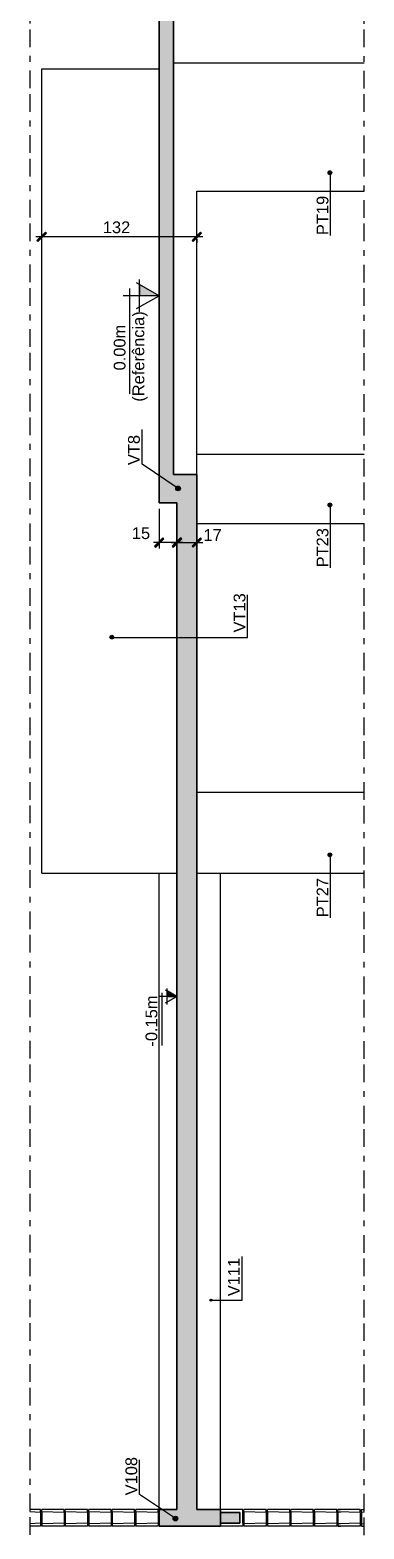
# Model space of a CAD drawing. Extents: x 0 to 119, y 0 to 84.
# Drawn here: x 59.67 to 65.36, y 14.06 to 39.55 of the extents above; entities that cross this region are included whole.
import ezdxf

# ---------------------------------------------------------------- set-up
doc = ezdxf.new("R2010")
doc.units = 0
doc.linetypes.add('ESTILO_TQS_0003', pattern=[0.92, 0.3, -0.15, 0.02, -0.15, 0.3])
for name, color, linetype in [('1', 1, 'CONTINUOUS'), ('2', 2, 'CONTINUOUS'), ('4', 4, 'CONTINUOUS'), ('8', 8, 'CONTINUOUS')]:
    doc.layers.add(name, color=color, linetype=linetype)
doc.styles.add('TQS_ARIAL', font='arial.ttf')

msp = doc.modelspace()

# ---------------------------------------------------------------- linework, layer by layer
at = {"layer": '1', "linetype": 'CONTINUOUS'}
for p, q in [((59.873702, 25.206398), (59.873702, 38.886398)), ((59.873702, 38.886398), (61.873702, 38.886398)), ((62.113702, 38.986398), (65.356927, 38.986398)), ((64.780178, 37.120239), (64.780178, 36.049741)), ((62.513702, 36.806398), (65.356927, 36.806398)), ((62.513702, 31.986402), (62.513702, 36.806398)), ((62.613702, 36.032158), (59.773702, 36.032158)), ((59.873702, 36.021738), (59.873702, 36.132158)), ((62.513702, 35.987368), (62.513702, 35.932158)), ((62.513702, 32.3364), (65.356927, 32.3364)), ((61.873702, 31.406402), (61.873702, 30.730097)), ((64.780178, 31.470239), (64.780178, 30.399741)), ((62.513702, 31.156399), (65.356927, 31.156399)), ((62.173702, 31.037511), (62.173702, 30.730097)), ((62.173702, 30.886472), (62.173702, 30.730097)), ((62.513702, 30.918717), (62.513702, 30.730097)), ((62.273702, 30.830097), (61.773702, 30.830097)), ((62.073702, 30.830097), (62.613702, 30.830097)), ((62.513702, 26.586398), (65.356927, 26.586398)), ((64.780178, 25.520239), (64.780178, 24.449741)), ((59.873702, 25.206398), (62.173702, 25.206398)), ((62.513702, 25.206398), (65.356927, 25.206398)), ((59.853702, 14.336398), (59.853702, 14.156398)), ((59.853702, 14.336398), (59.853702, 14.156398)), ((59.873702, 14.346221), (59.873702, 14.146498)), ((59.873702, 14.346221), (59.873702, 14.146498)), ((59.873702, 14.346221), (59.873702, 14.146498)), ((59.873702, 14.346221), (59.873702, 14.146498)), ((59.873702, 14.346221), (59.873702, 14.146498)), ((59.873702, 14.346221), (59.873702, 14.146498)), ((59.873702, 14.346221), (59.873702, 14.146498)), ((60.253702, 14.336398), (60.253702, 14.156398)), ((60.253702, 14.336398), (60.253702, 14.156398)), ((60.273702, 14.346221), (60.273702, 14.146498)), ((60.273702, 14.346221), (60.273702, 14.146498)), ((60.273702, 14.346221), (60.273702, 14.146498)), ((60.273702, 14.346221), (60.273702, 14.146498)), ((60.273702, 14.346221), (60.273702, 14.146498)), ((60.273702, 14.346221), (60.273702, 14.146498)), ((60.273702, 14.346221), (60.273702, 14.146498)), ((60.653702, 14.336398), (60.653702, 14.156398)), ((60.653702, 14.336398), (60.653702, 14.156398)), ((60.673702, 14.346221), (60.673702, 14.146498)), ((60.673702, 14.346221), (60.673702, 14.146498)), ((60.673702, 14.346221), (60.673702, 14.146498)), ((60.673702, 14.346221), (60.673702, 14.146498)), ((60.673702, 14.346221), (60.673702, 14.146498)), ((60.673702, 14.346221), (60.673702, 14.146498)), ((60.673702, 14.346221), (60.673702, 14.146498)), ((61.053702, 14.336398), (61.053702, 14.156398)), ((61.053702, 14.336398), (61.053702, 14.156398)), ((61.073702, 14.346221), (61.073702, 14.146498)), ((61.073702, 14.346221), (61.073702, 14.146498)), ((61.073702, 14.346221), (61.073702, 14.146498)), ((61.073702, 14.346221), (61.073702, 14.146498)), ((61.073702, 14.346221), (61.073702, 14.146498)), ((61.073702, 14.346221), (61.073702, 14.146498)), ((61.073702, 14.346221), (61.073702, 14.146498)), ((61.453702, 14.336398), (61.453702, 14.156398)), ((61.453702, 14.336398), (61.453702, 14.156398)), ((61.473702, 14.346221), (61.473702, 14.146498)), ((61.473702, 14.346221), (61.473702, 14.146498)), ((61.473702, 14.346221), (61.473702, 14.146498)), ((61.473702, 14.346221), (61.473702, 14.146498)), ((61.473702, 14.346221), (61.473702, 14.146498)), ((61.473702, 14.346221), (61.473702, 14.146498)), ((61.473702, 14.346221), (61.473702, 14.146498)), ((61.853702, 14.336398), (61.853702, 14.156398)), ((61.853702, 14.336398), (61.853702, 14.156398)), ((63.313702, 14.346221), (63.313702, 14.146498)), ((63.313702, 14.346221), (63.313702, 14.146498)), ((63.313702, 14.346221), (63.313702, 14.146498)), ((63.313702, 14.346221), (63.313702, 14.146498)), ((63.313702, 14.346221), (63.313702, 14.146498)), ((63.313702, 14.346221), (63.313702, 14.146498)), ((63.313702, 14.346221), (63.313702, 14.146498)), ((63.693702, 14.336398), (63.693702, 14.156398)), ((63.693702, 14.336398), (63.693702, 14.156398)), ((63.713702, 14.346221), (63.713702, 14.146498)), ((63.713702, 14.346221), (63.713702, 14.146498)), ((63.713702, 14.346221), (63.713702, 14.146498)), ((63.713702, 14.346221), (63.713702, 14.146498)), ((63.713702, 14.346221), (63.713702, 14.146498)), ((63.713702, 14.346221), (63.713702, 14.146498)), ((63.713702, 14.346221), (63.713702, 14.146498)), ((64.093702, 14.336398), (64.093702, 14.156398)), ((64.093702, 14.336398), (64.093702, 14.156398)), ((64.113702, 14.346221), (64.113702, 14.146498)), ((64.113702, 14.346221), (64.113702, 14.146498)), ((64.113702, 14.346221), (64.113702, 14.146498)), ((64.113702, 14.346221), (64.113702, 14.146498)), ((64.113702, 14.346221), (64.113702, 14.146498)), ((64.113702, 14.346221), (64.113702, 14.146498)), ((64.113702, 14.346221), (64.113702, 14.146498)), ((64.493702, 14.336398), (64.493702, 14.156398)), ((64.493702, 14.336398), (64.493702, 14.156398)), ((64.513702, 14.346221), (64.513702, 14.146498)), ((64.513702, 14.346221), (64.513702, 14.146498)), ((64.513702, 14.346221), (64.513702, 14.146498)), ((64.513702, 14.346221), (64.513702, 14.146498)), ((64.513702, 14.346221), (64.513702, 14.146498)), ((64.513702, 14.346221), (64.513702, 14.146498)), ((64.513702, 14.346221), (64.513702, 14.146498)), ((64.893702, 14.336398), (64.893702, 14.156398)), ((64.893702, 14.336398), (64.893702, 14.156398)), ((64.913702, 14.346221), (64.913702, 14.146498)), ((64.913702, 14.346221), (64.913702, 14.146498)), ((64.913702, 14.346221), (64.913702, 14.146498)), ((64.913702, 14.346221), (64.913702, 14.146498)), ((64.913702, 14.346221), (64.913702, 14.146498)), ((64.913702, 14.346221), (64.913702, 14.146498)), ((64.913702, 14.346221), (64.913702, 14.146498)), ((64.913702, 14.346221), (64.913702, 14.146498)), ((64.913702, 14.346221), (64.913702, 14.146498)), ((64.913702, 14.346221), (64.913702, 14.146498)), ((64.913702, 14.346221), (64.913702, 14.146498)), ((64.913702, 14.346221), (64.913702, 14.146498)), ((64.913702, 14.346221), (64.913702, 14.146498)), ((64.913702, 14.346221), (64.913702, 14.146498)), ((65.293702, 14.336398), (65.293702, 14.156398)), ((65.293702, 14.336398), (65.293702, 14.156398)), ((65.313702, 14.346221), (65.313702, 14.146498)), ((65.313702, 14.346221), (65.313702, 14.146498)), ((65.313702, 14.346221), (65.313702, 14.146498)), ((65.313702, 14.346221), (65.313702, 14.146498)), ((65.313702, 14.346221), (65.313702, 14.146498)), ((65.313702, 14.346221), (65.313702, 14.146498)), ((65.313702, 14.346221), (65.313702, 14.146498))]:
    msp.add_line(p, q, dxfattribs=at)
for points in [[(59.935585, 36.111719), (59.792679, 35.968813), (59.810357, 35.951135), (59.953262, 36.094041), (59.935585, 36.111719)], [(62.575585, 36.111719), (62.432679, 35.968813), (62.450357, 35.951135), (62.593262, 36.094041), (62.575585, 36.111719)], [(61.87162, 35.029076), (61.538287, 35.218283), (61.538287, 35.029368), (61.87162, 35.029076)], [(62.193463, 31.752459), (61.581067, 32.161827), (61.581067, 32.753437)], [(61.935585, 30.909657), (61.792679, 30.766752), (61.810357, 30.749074), (61.953262, 30.89198), (61.935585, 30.909657)], [(62.235585, 30.909657), (62.092679, 30.766752), (62.110357, 30.749074), (62.253262, 30.89198), (62.235585, 30.909657)], [(62.111819, 30.750536), (62.254724, 30.893442), (62.237047, 30.911119), (62.094141, 30.768214), (62.111819, 30.750536)], [(62.451819, 30.750536), (62.594724, 30.893442), (62.577047, 30.911119), (62.434141, 30.768214), (62.451819, 30.750536)], [(61.06856, 29.218373), (63.374235, 29.218373), (63.374235, 29.941913)], [(62.173702, 23.112944), (62.007035, 23.207547), (62.007035, 23.11309), (62.173702, 23.112944)], [(62.761883, 17.95018), (63.285272, 17.95018), (63.285272, 18.691647)], [(62.149206, 14.232947), (61.53681, 14.642316), (61.53681, 15.233925)], [(62.913702, 14.336398), (63.243702, 14.336398), (63.243702, 14.156432), (62.913697, 14.156398)]]:
    msp.add_lwpolyline(points, dxfattribs=at)
for centre, radius in [((64.776203, 37.120239), 0.031774), ((62.193463, 31.752459), 0.04), ((64.776203, 31.470239), 0.031774), ((61.066024, 29.22377), 0.031774), ((64.776203, 25.520239), 0.031774), ((62.755055, 17.947096), 0.018599), ((62.149206, 14.232947), 0.04)]:
    msp.add_circle(centre, radius, dxfattribs=at)
for points in [[(64.807978, 37.120239), (64.760316, 37.147756), (64.746345, 37.131106)], [(64.807978, 37.120239), (64.746345, 37.131106), (64.746345, 37.109372)], [(64.807978, 37.120239), (64.746345, 37.109372), (64.760316, 37.092722)], [(64.807978, 37.120239), (64.781721, 37.151531), (64.760316, 37.147756)], [(64.807978, 37.120239), (64.760316, 37.092722), (64.781721, 37.088947)], [(64.807978, 37.120239), (64.800544, 37.140663), (64.781721, 37.151531)], [(64.807978, 37.120239), (64.781721, 37.088947), (64.800544, 37.099815)], [(64.807978, 37.120239), (64.800544, 37.099815), (64.807978, 37.120239)], [(59.935585, 36.111719), (59.792679, 35.968813), (59.810357, 35.951135)], [(59.935585, 36.111719), (59.810357, 35.951135), (59.953262, 36.094041)], [(59.935585, 36.111719), (59.953262, 36.094041), (59.935585, 36.111719)], [(62.575585, 36.111719), (62.432679, 35.968813), (62.450357, 35.951135)], [(62.575585, 36.111719), (62.450357, 35.951135), (62.593262, 36.094041)], [(62.575585, 36.111719), (62.593262, 36.094041), (62.575585, 36.111719)], [(61.87162, 35.029076), (61.538287, 35.218283), (61.538287, 35.029368)], [(61.87162, 35.029076), (61.538287, 35.029368), (61.87162, 35.029076)], [(62.233463, 31.752459), (62.173463, 31.7871), (62.155875, 31.76614)], [(62.233463, 31.752459), (62.155875, 31.76614), (62.155875, 31.738778)], [(62.233463, 31.752459), (62.155875, 31.738778), (62.173463, 31.717818)], [(62.233463, 31.752459), (62.200409, 31.791851), (62.173463, 31.7871)], [(62.233463, 31.752459), (62.173463, 31.717818), (62.200409, 31.713067)], [(62.233463, 31.752459), (62.224105, 31.778171), (62.200409, 31.791851)], [(62.233463, 31.752459), (62.200409, 31.713067), (62.224105, 31.726748)], [(62.233463, 31.752459), (62.224105, 31.726748), (62.233463, 31.752459)], [(64.807978, 31.470239), (64.760316, 31.497757), (64.746345, 31.481107)], [(64.807978, 31.470239), (64.746345, 31.481107), (64.746345, 31.459372)], [(64.807978, 31.470239), (64.746345, 31.459372), (64.760316, 31.442722)], [(64.807978, 31.470239), (64.781721, 31.501531), (64.760316, 31.497757)], [(64.807978, 31.470239), (64.760316, 31.442722), (64.781721, 31.438948)], [(64.807978, 31.470239), (64.800544, 31.490663), (64.781721, 31.501531)], [(64.807978, 31.470239), (64.781721, 31.438948), (64.800544, 31.449815)], [(64.807978, 31.470239), (64.800544, 31.449815), (64.807978, 31.470239)], [(61.935585, 30.909657), (61.792679, 30.766752), (61.810357, 30.749074)], [(61.935585, 30.909657), (61.810357, 30.749074), (61.953262, 30.89198)], [(61.935585, 30.909657), (61.953262, 30.89198), (61.935585, 30.909657)], [(62.235585, 30.909657), (62.092679, 30.766752), (62.110357, 30.749074)], [(62.111819, 30.750536), (62.237047, 30.911119), (62.094141, 30.768214)], [(62.235585, 30.909657), (62.110357, 30.749074), (62.253262, 30.89198)], [(62.111819, 30.750536), (62.254724, 30.893442), (62.237047, 30.911119)], [(62.235585, 30.909657), (62.253262, 30.89198), (62.235585, 30.909657)], [(62.451819, 30.750536), (62.577047, 30.911119), (62.434141, 30.768214)], [(62.451819, 30.750536), (62.594724, 30.893442), (62.577047, 30.911119)], [(62.111819, 30.750536), (62.094141, 30.768214), (62.111819, 30.750536)], [(62.451819, 30.750536), (62.434141, 30.768214), (62.451819, 30.750536)], [(61.097799, 29.22377), (61.050137, 29.251288), (61.036166, 29.234638)], [(61.097799, 29.22377), (61.036166, 29.234638), (61.036166, 29.212903)], [(61.097799, 29.22377), (61.036166, 29.212903), (61.050137, 29.196253)], [(61.097799, 29.22377), (61.071542, 29.255062), (61.050137, 29.251288)], [(61.097799, 29.22377), (61.050137, 29.196253), (61.071542, 29.192479)], [(61.097799, 29.22377), (61.090365, 29.244195), (61.071542, 29.255062)], [(61.097799, 29.22377), (61.071542, 29.192479), (61.090365, 29.203346)], [(61.097799, 29.22377), (61.090365, 29.203346), (61.097799, 29.22377)], [(64.807978, 25.520239), (64.760316, 25.547756), (64.746345, 25.531106)], [(64.807978, 25.520239), (64.746345, 25.531106), (64.746345, 25.509372)], [(64.807978, 25.520239), (64.746345, 25.509372), (64.760316, 25.492722)], [(64.807978, 25.520239), (64.781721, 25.551531), (64.760316, 25.547756)], [(64.807978, 25.520239), (64.760316, 25.492722), (64.781721, 25.488947)], [(64.807978, 25.520239), (64.800544, 25.540663), (64.781721, 25.551531)], [(64.807978, 25.520239), (64.781721, 25.488947), (64.800544, 25.499815)], [(64.807978, 25.520239), (64.800544, 25.499815), (64.807978, 25.520239)], [(62.173702, 23.112944), (62.007035, 23.207547), (62.007035, 23.11309)], [(62.173702, 23.112944), (62.007035, 23.11309), (62.173702, 23.112944)], [(62.773653, 17.947096), (62.745755, 17.963203), (62.737578, 17.953457)], [(62.773653, 17.947096), (62.737578, 17.953457), (62.737578, 17.940735)], [(62.773653, 17.947096), (62.737578, 17.940735), (62.745755, 17.930989)], [(62.773653, 17.947096), (62.758284, 17.965412), (62.745755, 17.963203)], [(62.773653, 17.947096), (62.745755, 17.930989), (62.758284, 17.92878)], [(62.773653, 17.947096), (62.769302, 17.959051), (62.758284, 17.965412)], [(62.773653, 17.947096), (62.758284, 17.92878), (62.769302, 17.935141)], [(62.773653, 17.947096), (62.769302, 17.935141), (62.773653, 17.947096)], [(62.189206, 14.232947), (62.129206, 14.267588), (62.111618, 14.246628)], [(62.189206, 14.232947), (62.111618, 14.246628), (62.111618, 14.219267)], [(62.189206, 14.232947), (62.111618, 14.219267), (62.129206, 14.198306)], [(62.189206, 14.232947), (62.156152, 14.27234), (62.129206, 14.267588)], [(62.189206, 14.232947), (62.129206, 14.198306), (62.156152, 14.193555)], [(62.189206, 14.232947), (62.179848, 14.258659), (62.156152, 14.27234)], [(62.189206, 14.232947), (62.156152, 14.193555), (62.179848, 14.207236)], [(62.189206, 14.232947), (62.179848, 14.207236), (62.189206, 14.232947)]]:
    msp.add_solid(points, dxfattribs=at)
at = {"layer": '2', "linetype": 'CONTINUOUS'}
for p, q in [((62.513702, 36.087368), (62.513702, 36.087368)), ((59.873702, 35.921738), (59.873702, 35.921738)), ((61.87162, 35.029076), (61.487321, 35.247212)), ((61.538287, 34.754429), (61.538287, 35.304308)), ((61.87162, 35.029076), (61.258445, 35.029076)), ((61.37162, 33.359267), (61.37162, 35.150631)), ((61.487321, 34.81094), (61.87162, 35.029076)), ((61.873702, 31.506402), (61.873702, 31.506402)), ((62.173702, 31.137511), (62.173702, 31.137511)), ((62.173702, 30.986472), (62.173702, 30.986472)), ((62.513702, 31.018717), (62.513702, 31.018717)), ((62.173702, 23.112944), (61.981552, 23.222012)), ((62.007035, 22.975621), (62.007035, 23.25056)), ((62.173702, 23.112944), (61.867114, 23.112944)), ((61.923702, 22.27804), (61.923702, 23.173722)), ((61.981552, 23.003876), (62.173702, 23.112944)), ((59.853702, 14.386398), (59.67386, 14.386419)), ((59.853702, 14.336398), (59.67386, 14.346242)), ((59.853702, 14.336398), (59.853702, 14.386398)), ((59.853702, 14.336398), (59.853702, 14.386398)), ((59.873702, 14.346221), (59.873702, 14.386398)), ((59.873702, 14.346221), (59.873702, 14.386398)), ((59.873702, 14.346221), (59.873702, 14.386398)), ((59.873702, 14.346221), (59.873702, 14.386398)), ((59.873702, 14.346221), (59.873702, 14.386398)), ((59.873702, 14.346221), (59.873702, 14.386398)), ((60.253702, 14.386398), (59.873702, 14.386398)), ((59.873702, 14.346221), (59.873702, 14.386398)), ((60.253702, 14.336398), (59.873702, 14.346221)), ((60.253702, 14.336398), (60.253702, 14.386398)), ((60.253702, 14.336398), (60.253702, 14.386398)), ((60.273702, 14.346221), (60.273702, 14.386398)), ((60.273702, 14.346221), (60.273702, 14.386398)), ((60.273702, 14.346221), (60.273702, 14.386398)), ((60.273702, 14.346221), (60.273702, 14.386398)), ((60.273702, 14.346221), (60.273702, 14.386398)), ((60.273702, 14.346221), (60.273702, 14.386398)), ((60.653702, 14.386398), (60.273702, 14.386398)), ((60.273702, 14.346221), (60.273702, 14.386398)), ((60.653702, 14.336398), (60.273702, 14.346221)), ((60.653702, 14.336398), (60.653702, 14.386398)), ((60.653702, 14.336398), (60.653702, 14.386398)), ((60.673702, 14.346221), (60.673702, 14.386398)), ((60.673702, 14.346221), (60.673702, 14.386398)), ((60.673702, 14.346221), (60.673702, 14.386398)), ((60.673702, 14.346221), (60.673702, 14.386398)), ((60.673702, 14.346221), (60.673702, 14.386398)), ((60.673702, 14.346221), (60.673702, 14.386398)), ((61.053702, 14.386398), (60.673702, 14.386398)), ((60.673702, 14.346221), (60.673702, 14.386398)), ((61.053702, 14.336398), (60.673702, 14.346221)), ((61.053702, 14.336398), (61.053702, 14.386398)), ((61.053702, 14.336398), (61.053702, 14.386398)), ((61.073702, 14.346221), (61.073702, 14.386398)), ((61.073702, 14.346221), (61.073702, 14.386398)), ((61.073702, 14.346221), (61.073702, 14.386398)), ((61.073702, 14.346221), (61.073702, 14.386398)), ((61.073702, 14.346221), (61.073702, 14.386398)), ((61.073702, 14.346221), (61.073702, 14.386398)), ((61.453702, 14.386398), (61.073702, 14.386398)), ((61.073702, 14.346221), (61.073702, 14.386398)), ((61.453702, 14.336398), (61.073702, 14.346221)), ((61.453702, 14.336398), (61.453702, 14.386398)), ((61.453702, 14.336398), (61.453702, 14.386398)), ((61.473702, 14.346221), (61.473702, 14.386398)), ((61.473702, 14.346221), (61.473702, 14.386398)), ((61.473702, 14.346221), (61.473702, 14.386398)), ((61.473702, 14.346221), (61.473702, 14.386398)), ((61.473702, 14.346221), (61.473702, 14.386398)), ((61.473702, 14.346221), (61.473702, 14.386398)), ((61.853702, 14.386398), (61.473702, 14.386398)), ((61.473702, 14.346221), (61.473702, 14.386398)), ((61.853702, 14.336398), (61.473702, 14.346221)), ((61.853702, 14.336398), (61.853702, 14.386398)), ((61.853702, 14.336398), (61.853702, 14.386398)), ((63.293702, 14.386398), (62.913702, 14.386398)), ((63.293702, 14.156321), (63.293702, 14.386398)), ((63.293702, 14.336398), (63.293702, 14.386398)), ((63.313702, 14.346221), (63.313702, 14.386398)), ((63.313702, 14.346221), (63.313702, 14.386398)), ((63.313702, 14.346221), (63.313702, 14.386398)), ((63.313702, 14.346221), (63.313702, 14.386398)), ((63.313702, 14.346221), (63.313702, 14.386398)), ((63.313702, 14.346221), (63.313702, 14.386398)), ((63.693702, 14.386398), (63.313702, 14.386398)), ((63.313702, 14.346221), (63.313702, 14.386398)), ((63.693702, 14.336398), (63.313702, 14.346221)), ((63.693702, 14.336398), (63.693702, 14.386398)), ((63.693702, 14.336398), (63.693702, 14.386398)), ((63.713702, 14.346221), (63.713702, 14.386398)), ((63.713702, 14.346221), (63.713702, 14.386398)), ((63.713702, 14.346221), (63.713702, 14.386398)), ((63.713702, 14.346221), (63.713702, 14.386398)), ((63.713702, 14.346221), (63.713702, 14.386398)), ((63.713702, 14.346221), (63.713702, 14.386398)), ((64.093702, 14.386398), (63.713702, 14.386398)), ((63.713702, 14.346221), (63.713702, 14.386398)), ((64.093702, 14.336398), (63.713702, 14.346221)), ((64.093702, 14.336398), (64.093702, 14.386398)), ((64.093702, 14.336398), (64.093702, 14.386398)), ((64.113702, 14.346221), (64.113702, 14.386398)), ((64.113702, 14.346221), (64.113702, 14.386398)), ((64.113702, 14.346221), (64.113702, 14.386398)), ((64.113702, 14.346221), (64.113702, 14.386398)), ((64.113702, 14.346221), (64.113702, 14.386398)), ((64.113702, 14.346221), (64.113702, 14.386398)), ((64.493702, 14.386398), (64.113702, 14.386398)), ((64.113702, 14.346221), (64.113702, 14.386398)), ((64.493702, 14.336398), (64.113702, 14.346221)), ((64.493702, 14.336398), (64.493702, 14.386398)), ((64.493702, 14.336398), (64.493702, 14.386398)), ((64.513702, 14.346221), (64.513702, 14.386398)), ((64.513702, 14.346221), (64.513702, 14.386398)), ((64.513702, 14.346221), (64.513702, 14.386398)), ((64.513702, 14.346221), (64.513702, 14.386398)), ((64.513702, 14.346221), (64.513702, 14.386398)), ((64.513702, 14.346221), (64.513702, 14.386398)), ((64.893702, 14.386398), (64.513702, 14.386398)), ((64.513702, 14.346221), (64.513702, 14.386398)), ((64.893702, 14.336398), (64.513702, 14.346221)), ((64.893702, 14.336398), (64.893702, 14.386398)), ((64.893702, 14.336398), (64.893702, 14.386398)), ((64.913702, 14.346221), (64.913702, 14.386398)), ((64.913702, 14.346221), (64.913702, 14.386398)), ((64.913702, 14.346221), (64.913702, 14.386398)), ((64.913702, 14.346221), (64.913702, 14.386398)), ((64.913702, 14.346221), (64.913702, 14.386398)), ((64.913702, 14.346221), (64.913702, 14.386398)), ((64.913702, 14.346221), (64.913702, 14.386398)), ((64.913702, 14.386398), (64.956927, 14.386398)), ((64.913702, 14.346221), (64.913702, 14.386398)), ((64.913702, 14.346221), (64.913702, 14.386398)), ((64.913702, 14.346221), (64.913702, 14.386398)), ((64.913702, 14.346221), (64.913702, 14.386398)), ((64.913702, 14.346221), (64.913702, 14.386398)), ((64.913702, 14.346221), (64.913702, 14.386398)), ((65.293702, 14.386398), (64.913702, 14.386398)), ((64.913702, 14.346221), (64.913702, 14.386398)), ((64.913702, 14.346221), (64.956927, 14.345104)), ((65.293702, 14.336398), (64.913702, 14.346221)), ((65.293702, 14.336398), (65.293702, 14.386398)), ((65.293702, 14.336398), (65.293702, 14.386398)), ((65.313702, 14.346221), (65.313702, 14.386398)), ((65.313702, 14.346221), (65.313702, 14.386398)), ((65.313702, 14.346221), (65.313702, 14.386398)), ((65.313702, 14.346221), (65.313702, 14.386398)), ((65.313702, 14.346221), (65.313702, 14.386398)), ((65.313702, 14.346221), (65.313702, 14.386398)), ((65.313702, 14.346221), (65.313702, 14.386398)), ((65.313702, 14.386398), (65.356927, 14.386398)), ((65.313702, 14.346221), (65.356927, 14.345104)), ((59.853702, 14.156321), (59.67386, 14.146518)), ((59.853702, 14.106437), (59.67386, 14.106419)), ((59.853702, 14.156321), (59.853702, 14.106437)), ((59.853702, 14.156321), (59.853702, 14.106437)), ((60.253702, 14.156321), (59.873702, 14.146498)), ((59.873702, 14.146498), (59.873702, 14.106398)), ((59.873702, 14.146498), (59.873702, 14.106398)), ((59.873702, 14.146498), (59.873702, 14.106398)), ((59.873702, 14.146498), (59.873702, 14.106398)), ((59.873702, 14.146498), (59.873702, 14.106398)), ((59.873702, 14.146498), (59.873702, 14.106398)), ((59.873702, 14.146498), (59.873702, 14.106398)), ((60.253702, 14.106437), (59.873702, 14.106398)), ((60.253702, 14.156321), (60.253702, 14.106437)), ((60.253702, 14.156321), (60.253702, 14.106437)), ((60.653702, 14.156321), (60.273702, 14.146498)), ((60.273702, 14.146498), (60.273702, 14.106398)), ((60.273702, 14.146498), (60.273702, 14.106398)), ((60.273702, 14.146498), (60.273702, 14.106398)), ((60.273702, 14.146498), (60.273702, 14.106398)), ((60.273702, 14.146498), (60.273702, 14.106398)), ((60.273702, 14.146498), (60.273702, 14.106398)), ((60.273702, 14.146498), (60.273702, 14.106398)), ((60.653702, 14.106437), (60.273702, 14.106398)), ((60.653702, 14.156321), (60.653702, 14.106437)), ((60.653702, 14.156321), (60.653702, 14.106437)), ((61.053702, 14.156321), (60.673702, 14.146498)), ((60.673702, 14.146498), (60.673702, 14.106398)), ((60.673702, 14.146498), (60.673702, 14.106398)), ((60.673702, 14.146498), (60.673702, 14.106398)), ((60.673702, 14.146498), (60.673702, 14.106398)), ((60.673702, 14.146498), (60.673702, 14.106398)), ((60.673702, 14.146498), (60.673702, 14.106398)), ((60.673702, 14.146498), (60.673702, 14.106398)), ((61.053702, 14.106437), (60.673702, 14.106398)), ((61.053702, 14.156321), (61.053702, 14.106437)), ((61.053702, 14.156321), (61.053702, 14.106437)), ((61.453702, 14.156321), (61.073702, 14.146498)), ((61.073702, 14.146498), (61.073702, 14.106398)), ((61.073702, 14.146498), (61.073702, 14.106398)), ((61.073702, 14.146498), (61.073702, 14.106398)), ((61.073702, 14.146498), (61.073702, 14.106398)), ((61.073702, 14.146498), (61.073702, 14.106398)), ((61.073702, 14.146498), (61.073702, 14.106398)), ((61.073702, 14.146498), (61.073702, 14.106398)), ((61.453702, 14.106437), (61.073702, 14.106398)), ((61.453702, 14.156321), (61.453702, 14.106437)), ((61.453702, 14.156321), (61.453702, 14.106437)), ((61.853702, 14.156321), (61.473702, 14.146498)), ((61.473702, 14.146498), (61.473702, 14.106398)), ((61.473702, 14.146498), (61.473702, 14.106398)), ((61.473702, 14.146498), (61.473702, 14.106398)), ((61.473702, 14.146498), (61.473702, 14.106398)), ((61.473702, 14.146498), (61.473702, 14.106398)), ((61.473702, 14.146498), (61.473702, 14.106398)), ((61.473702, 14.146498), (61.473702, 14.106398)), ((61.853702, 14.106437), (61.473702, 14.106398)), ((61.853702, 14.156321), (61.853702, 14.106437)), ((61.853702, 14.156321), (61.853702, 14.106437)), ((61.873702, 14.106398), (61.873702, 14.106398)), ((63.293702, 14.106437), (62.913702, 14.106398)), ((62.913702, 14.106398), (62.913702, 14.106398)), ((63.293702, 14.156321), (63.293702, 14.106437)), ((63.293702, 14.156321), (63.293702, 14.106437)), ((63.693702, 14.156321), (63.313702, 14.146498)), ((63.313702, 14.146498), (63.313702, 14.106398)), ((63.313702, 14.146498), (63.313702, 14.106398)), ((63.313702, 14.146498), (63.313702, 14.106398)), ((63.313702, 14.146498), (63.313702, 14.106398)), ((63.313702, 14.146498), (63.313702, 14.106398)), ((63.313702, 14.146498), (63.313702, 14.106398)), ((63.313702, 14.146498), (63.313702, 14.106398)), ((63.693702, 14.106437), (63.313702, 14.106398)), ((63.693702, 14.156321), (63.693702, 14.106437)), ((63.693702, 14.156321), (63.693702, 14.106437)), ((64.093702, 14.156321), (63.713702, 14.146498)), ((63.713702, 14.146498), (63.713702, 14.106398)), ((63.713702, 14.146498), (63.713702, 14.106398)), ((63.713702, 14.146498), (63.713702, 14.106398)), ((63.713702, 14.146498), (63.713702, 14.106398)), ((63.713702, 14.146498), (63.713702, 14.106398)), ((63.713702, 14.146498), (63.713702, 14.106398)), ((63.713702, 14.146498), (63.713702, 14.106398)), ((64.093702, 14.106437), (63.713702, 14.106398)), ((64.093702, 14.156321), (64.093702, 14.106437)), ((64.093702, 14.156321), (64.093702, 14.106437)), ((64.493702, 14.156321), (64.113702, 14.146498)), ((64.113702, 14.146498), (64.113702, 14.106398)), ((64.113702, 14.146498), (64.113702, 14.106398)), ((64.113702, 14.146498), (64.113702, 14.106398)), ((64.113702, 14.146498), (64.113702, 14.106398)), ((64.113702, 14.146498), (64.113702, 14.106398)), ((64.113702, 14.146498), (64.113702, 14.106398)), ((64.113702, 14.146498), (64.113702, 14.106398)), ((64.493702, 14.106437), (64.113702, 14.106398)), ((64.493702, 14.156321), (64.493702, 14.106437)), ((64.493702, 14.156321), (64.493702, 14.106437)), ((64.893702, 14.156321), (64.513702, 14.146498)), ((64.513702, 14.146498), (64.513702, 14.106398)), ((64.513702, 14.146498), (64.513702, 14.106398)), ((64.513702, 14.146498), (64.513702, 14.106398)), ((64.513702, 14.146498), (64.513702, 14.106398)), ((64.513702, 14.146498), (64.513702, 14.106398)), ((64.513702, 14.146498), (64.513702, 14.106398)), ((64.513702, 14.146498), (64.513702, 14.106398)), ((64.893702, 14.106437), (64.513702, 14.106398)), ((64.893702, 14.156321), (64.893702, 14.106437)), ((64.893702, 14.156321), (64.893702, 14.106437)), ((65.293702, 14.156321), (64.913702, 14.146498)), ((64.913702, 14.146498), (64.956927, 14.147615)), ((64.913702, 14.146498), (64.913702, 14.106398)), ((64.913702, 14.146498), (64.913702, 14.106398)), ((64.913702, 14.146498), (64.913702, 14.106398)), ((64.913702, 14.146498), (64.913702, 14.106398)), ((64.913702, 14.146498), (64.913702, 14.106398)), ((64.913702, 14.146498), (64.913702, 14.106398)), ((64.913702, 14.146498), (64.913702, 14.106398)), ((64.913702, 14.146498), (64.913702, 14.106398)), ((64.913702, 14.146498), (64.913702, 14.106398)), ((64.913702, 14.146498), (64.913702, 14.106398)), ((64.913702, 14.146498), (64.913702, 14.106398)), ((64.913702, 14.146498), (64.913702, 14.106398)), ((64.913702, 14.146498), (64.913702, 14.106398)), ((64.913702, 14.146498), (64.913702, 14.106398)), ((65.293702, 14.106437), (64.913702, 14.106398)), ((64.913702, 14.106398), (64.956927, 14.106403)), ((65.293702, 14.156321), (65.293702, 14.106437)), ((65.293702, 14.156321), (65.293702, 14.106437)), ((65.313702, 14.146498), (65.356927, 14.147615)), ((65.313702, 14.146498), (65.313702, 14.106398)), ((65.313702, 14.146498), (65.313702, 14.106398)), ((65.313702, 14.146498), (65.313702, 14.106398)), ((65.313702, 14.146498), (65.313702, 14.106398)), ((65.313702, 14.146498), (65.313702, 14.106398)), ((65.313702, 14.146498), (65.313702, 14.106398)), ((65.313702, 14.146498), (65.313702, 14.106398)), ((65.313702, 14.106398), (65.356927, 14.106403))]:
    msp.add_line(p, q, dxfattribs=at)
at = {"layer": '2', "linetype": 'ESTILO_TQS_0003'}
msp.add_lwpolyline([(59.67386, 9.953982), (65.356927, 9.953982), (65.356927, 74.757582), (59.67386, 74.757582), (59.67386, 9.953982)], dxfattribs=at)
at = {"layer": '4', "linetype": 'CONTINUOUS'}
for p, q in [((61.873702, 41.106402), (61.873702, 31.506402)), ((62.113702, 31.986402), (62.113702, 41.106402)), ((62.513702, 31.986402), (62.113702, 31.986402)), ((62.513702, 14.386398), (62.513702, 31.986402)), ((61.873702, 31.506402), (62.173702, 31.506402)), ((62.173702, 31.506402), (62.173702, 14.386398)), ((62.173702, 14.386398), (61.873702, 14.386398)), ((61.873702, 14.386398), (61.873702, 14.106398)), ((62.913702, 14.386398), (62.513702, 14.386398)), ((62.913702, 14.106398), (62.913702, 14.386398)), ((61.873702, 14.106398), (62.913702, 14.106398))]:
    msp.add_line(p, q, dxfattribs=at)
at = {"layer": '8', "linetype": 'CONTINUOUS'}
for p, q in [((61.873702, 14.386398), (61.873702, 25.206398)), ((62.913702, 14.386398), (62.913702, 25.206398))]:
    msp.add_line(p, q, dxfattribs=at)
for points in [[(62.113702, 41.106402), (62.113702, 31.986402), (62.513702, 31.986402), (62.513702, 14.386398), (62.913702, 14.386398), (62.913702, 14.106398), (61.873702, 14.106398), (61.873702, 14.386398), (62.173702, 14.386398), (62.173702, 31.506402), (61.873702, 31.506402), (61.873702, 41.106402)], [(62.913702, 14.156398), (63.243702, 14.156398), (63.243702, 14.336398), (62.913702, 14.336398), (62.913702, 14.156398)]]:
    msp.add_lwpolyline(points, dxfattribs=at)
for points in [[(61.873702, 41.106402), (62.113702, 41.106402), (61.873702, 31.506402)], [(62.113702, 41.106402), (62.113702, 31.986402), (61.873702, 31.506402)], [(61.873702, 31.506402), (62.113702, 31.986402), (62.173702, 31.506402)], [(62.113702, 31.986402), (62.513702, 31.986402), (62.173702, 31.506402)], [(62.173702, 31.506402), (62.513702, 31.986402), (62.173702, 14.386398)], [(62.513702, 31.986402), (62.513702, 14.386398), (62.173702, 14.386398)], [(62.913702, 14.106398), (61.873702, 14.106398), (61.873702, 14.386398)], [(62.913702, 14.106398), (61.873702, 14.386398), (62.173702, 14.386398)], [(62.173702, 14.386398), (62.513702, 14.386398), (62.913702, 14.106398)], [(62.513702, 14.386398), (62.913702, 14.386398), (62.913702, 14.106398)], [(62.913702, 14.156398), (63.243702, 14.156398), (63.243702, 14.336398)], [(62.913702, 14.156398), (63.243702, 14.336398), (62.913702, 14.336398)], [(62.913702, 14.156398), (62.913702, 14.336398), (62.913702, 14.156398)]]:
    msp.add_solid(points, dxfattribs=at)

# ---------------------------------------------------------------- texts
at = {"layer": '1', "linetype": 'CONTINUOUS', "style": 'TQS_ARIAL'}
for s, p in [('(Referência)', (61.617971, 33.226543)), ('0.00m', (61.298601, 33.757875)), ('-0.15m', (61.839954, 22.259609))]:
    msp.add_text(s, height=0.2, rotation=90, dxfattribs=at).set_placement(p)
at = {"layer": '2', "linetype": 'CONTINUOUS', "style": 'TQS_ARIAL'}
for s, rotation, p in [('PT19', 90, (64.750808, 36.059417)), ('VT8', -270, (61.542385, 32.14819)), ('PT23', 90, (64.750808, 30.409417)), ('VT13', 90, (63.338791, 29.301652)), ('PT27', 90, (64.750808, 24.459417)), ('V111', 90, (63.242164, 18.015019)), ('V108', -270, (61.498129, 14.628679))]:
    msp.add_text(s, height=0.2, rotation=rotation, dxfattribs=at).set_placement(p)
for s, p in [('132', (60.913702, 36.092158)), ('15', (61.407035, 30.890097)), ('17', (62.625554, 30.859151))]:
    msp.add_text(s, height=0.2, dxfattribs=at).set_placement(p)

doc.saveas('drawing.dxf')
